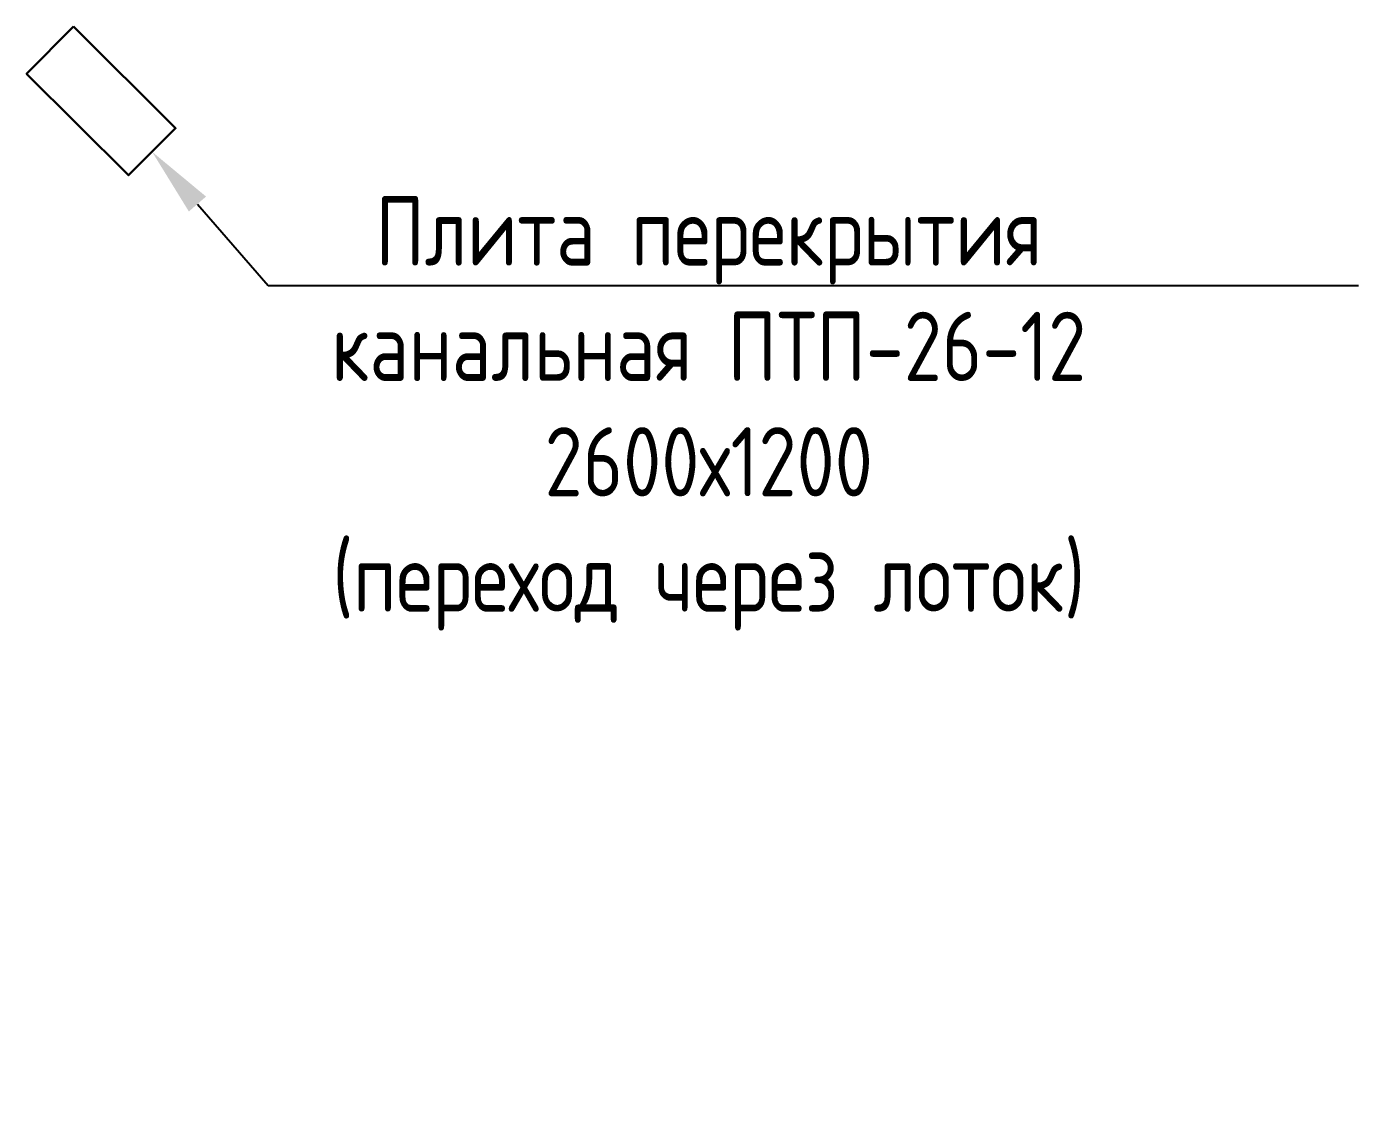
# Model space of a CAD drawing. Header units: millimetres. Extents: x 23834235 to 25435680, y -11289 to 22997815.
# Drawn here: x 24427936 to 24451991, y 22978496 to 22997815 of the extents above; entities that cross this region are included whole.
import ezdxf
from ezdxf import colors
from ezdxf.entities.mleader import LeaderData, LeaderLine
from ezdxf.math import Vec2, Vec3

# ---------------------------------------------------------------- set-up
doc = ezdxf.new("R2010")
doc.units = ezdxf.units.MM
doc.layers.add('Выноски', color=7, linetype='Continuous')
doc.layers.add('Плита перекрытия', color=7, linetype='Continuous', lineweight=30)
doc.styles.add('GOST 2.304', font='GOST_type.ttf')

msp = doc.modelspace()

# ---------------------------------------------------------------- linework, layer by layer
at = {"layer": 'Плита перекрытия'}
msp.add_lwpolyline([(24428782.436, 22997814.665), (24430625.063, 22995980.345), (24429778.454, 22995129.902), (24427935.827, 22996964.222)], close=True, dxfattribs=at)

# ---------------------------------------------------------------- leaders
at = {"layer": 'Выноски', "color": 0, "lineweight": -2}
ml = msp.add_multileader_mtext('Standard', dxfattribs=at)
ml.set_content('{\\C0;Плита перекрытия\\Pканальная ПТП-26-12\\P2600х1200\\P(переход через лоток)}', color=5, style='GOST 2.304')
ml.set_leader_properties(lineweight=-3)
ml.build(insert=Vec2(0, 0))
ml.multileader.update_dxf_attribs({"text_left_attachment_type": 6, "text_right_attachment_type": 6, "dogleg_length": 1, "arrow_head_size": 1250, "scale": 500})
ctx = ml.context
ctx.base_point, ctx.scale, ctx.char_height, ctx.arrow_head_size, ctx.landing_gap_size, ctx.plane_origin = Vec3(24432398.168, 22993141.204), 500, 1250, 1250, 900, Vec3(24431308.687, 22967540.836)
ctx.left_attachment, ctx.right_attachment, ctx.text_align_type = 6, 6, 1
notes = []
notes.append((ctx, [(0, (1, 1, 0), (24432298.32, 22993141.204), (1, 0), 99.848, [(1, [(24430201.758, 22995555.124)], 0, [])])]))
ctx.mtext.insert, ctx.mtext.alignment, ctx.mtext.flow_direction = Vec3(24440257.156, 22994748.602), 2, 5
for ctx, leaders in notes:
    for number, flags, end, landing, length, lines in leaders:
        leader = LeaderData()
        leader.index, (leader.has_last_leader_line, leader.has_dogleg_vector, leader.attachment_direction) = number, flags
        leader.last_leader_point, leader.dogleg_vector, leader.dogleg_length = Vec3(end), Vec3(landing), length
        for number, points, colour, breaks in lines:
            line = LeaderLine()
            line.index, line.vertices, line.color, line.breaks = number, Vec3.list(points), colors.encode_raw_color(colour), breaks
            leader.lines.append(line)
        ctx.leaders.append(leader)

doc.saveas('drawing.dxf')
